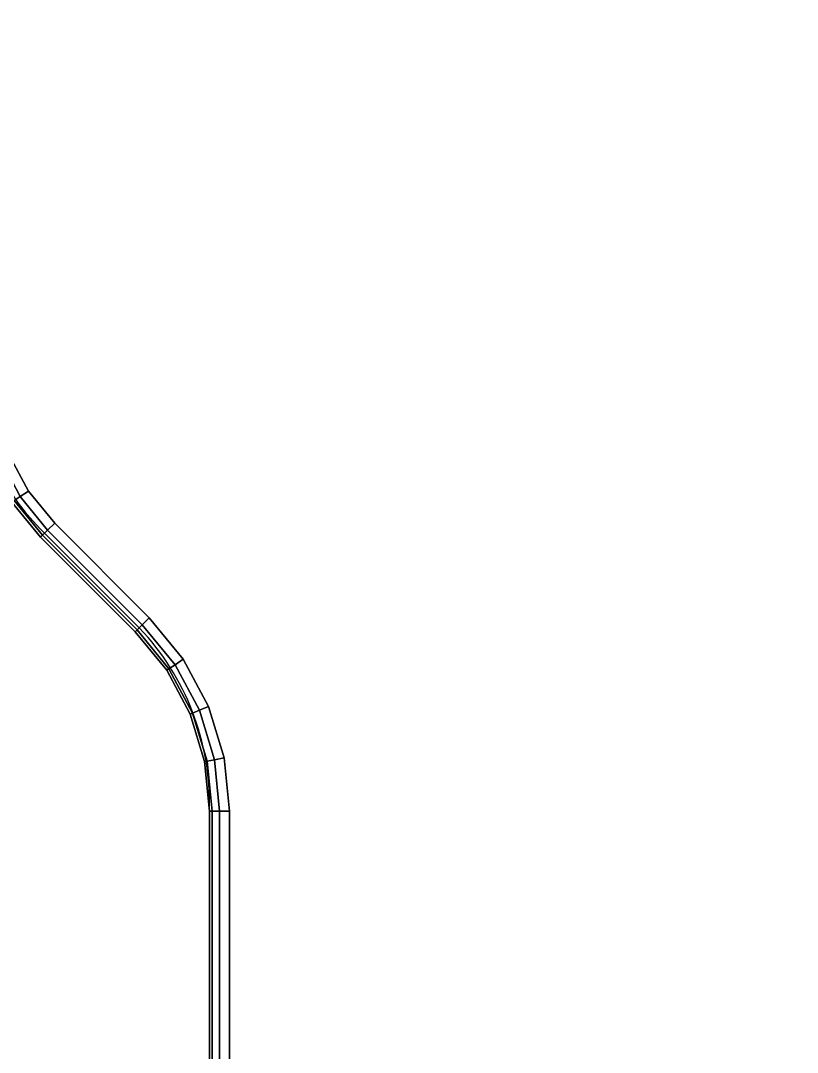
# Model space of a CAD drawing. Extents: x -170 to 1783, y -20 to 1205.
# Drawn here: x 1330.04 to 1334.64, y 257.39 to 263.49 of the extents above; entities that cross this region are included whole.
import ezdxf

# ---------------------------------------------------------------- set-up
doc = ezdxf.new("R2010")
doc.units = 0
doc.header["$LTSCALE"] = 96
doc.header["$MEASUREMENT"] = 0
for name, color, linetype in [('A-FURN-3-WKSF-TOP', 7, 'Continuous'), ('A-FURN-3-WKSF-TRIM', 7, 'Continuous'), ('A-FURN-P-WKSF', 7, 'Continuous'), ('MAIN_WKSURF', 7, 'Continuous')]:
    doc.layers.add(name, color=color, linetype=linetype)

# ---------------------------------------------------------------- blocks, each defined once
blk = doc.blocks.new('EC-WYC-64-2424-T')
at = {"layer": 'A-FURN-3-WKSF-TOP', "color": 60, "linetype": 'Continuous'}
for points, invisible_edges in [([(26.9099, -26.9099, 29), (0.743, -0.2855, 29), (1.0445, -0.1606, 29), (1.368, -0.118, 29)], 9), ([(26.9099, -26.9099, 27.75), (1.368, -0.118, 27.75), (1.0445, -0.1606, 27.75), (0.743, -0.2855, 27.75)], 9), ([(1.368, -0.118, 29), (19.9334, -0.118, 29), (20.1772, -0.142, 29), (34.22, -23.882, 29)], 12), ([(1.368, -0.118, 29), (34.22, -23.882, 29), (32.8706, -23.9704, 29), (31.5443, -24.2343, 29)], 9), ([(29.051, -25.267, 29), (1.368, -0.118, 29), (31.5443, -24.2343, 29), (30.2638, -24.6689, 29)], 3), ([(1.368, -0.118, 29), (29.051, -25.267, 29), (27.9266, -26.0183, 29), (26.9099, -26.9099, 29)], 9), ([(1.368, -0.118, 27.75), (26.9099, -26.9099, 27.75), (27.9266, -26.0183, 27.75), (29.051, -25.267, 27.75)], 9), ([(29.051, -25.267, 27.75), (30.2638, -24.6689, 27.75), (31.5443, -24.2343, 27.75), (1.368, -0.118, 27.75)], 12), ([(1.368, -0.118, 27.75), (31.5443, -24.2343, 27.75), (32.8706, -23.9704, 27.75), (34.22, -23.882, 27.75)], 9), ([(1.368, -0.118, 27.75), (34.22, -23.882, 27.75), (20.1772, -0.142, 27.75), (19.9334, -0.118, 27.75)], 3), ([(0.2855, -0.743, 29), (0.4841, -0.4841, 29), (0.743, -0.2855, 29), (26.9099, -26.9099, 29)], 12), ([(0.2855, -0.743, 27.75), (26.9099, -26.9099, 27.75), (0.743, -0.2855, 27.75), (0.4841, -0.4841, 27.75)], 3), ([(26.9099, -26.9099, 29), (0.118, -1.368, 29), (0.1606, -1.0445, 29), (0.2855, -0.743, 29)], 9), ([(26.9099, -26.9099, 27.75), (0.2855, -0.743, 27.75), (0.1606, -1.0445, 27.75), (0.118, -1.368, 27.75)], 9), ([(0.118, -1.368, 29), (26.9099, -26.9099, 29), (26.0183, -27.9266, 29), (25.267, -29.051, 29)], 9), ([(25.267, -29.051, 29), (24.6689, -30.2638, 29), (24.2343, -31.5443, 29), (0.118, -1.368, 29)], 12), ([(0.118, -1.368, 29), (24.2343, -31.5443, 29), (23.9704, -32.8706, 29), (23.882, -34.22, 29)], 9), ([(0.118, -1.368, 29), (23.882, -34.22, 29), (0.142, -20.2252, 29), (0.118, -19.9814, 29)], 3), ([(0.118, -1.368, 27.75), (0.118, -19.9814, 27.75), (0.142, -20.2252, 27.75), (23.882, -34.22, 27.75)], 12), ([(0.118, -1.368, 27.75), (23.882, -34.22, 27.75), (23.9704, -32.8706, 27.75), (24.2343, -31.5443, 27.75)], 9), ([(25.267, -29.051, 27.75), (0.118, -1.368, 27.75), (24.2343, -31.5443, 27.75), (24.6689, -30.2638, 27.75)], 3), ([(0.118, -1.368, 27.75), (25.267, -29.051, 27.75), (26.0183, -27.9266, 27.75), (26.9099, -26.9099, 27.75)], 9), ([(0.3287, -20.6758, 29), (0.2132, -20.4597, 29), (0.142, -20.2252, 29), (23.882, -34.22, 29)], 12), ([(0.3287, -20.6758, 27.75), (23.882, -34.22, 27.75), (0.142, -20.2252, 27.75), (0.2132, -20.4597, 27.75)], 3), ([(23.882, -34.22, 29), (1.0441, -21.4252, 29), (0.4841, -20.8652, 29), (0.3287, -20.6758, 29)], 9), ([(23.882, -34.22, 27.75), (0.3287, -20.6758, 27.75), (0.4841, -20.8652, 27.75), (1.0441, -21.4252, 27.75)], 9), ([(1.3948, -21.9501, 29), (1.2453, -21.6704, 29), (1.0441, -21.4252, 29), (23.882, -34.22, 29)], 12), ([(1.3948, -21.9501, 27.75), (23.882, -34.22, 27.75), (1.0441, -21.4252, 27.75), (1.2453, -21.6704, 27.75)], 3), ([(23.882, -34.22, 29), (1.518, -22.5693, 29), (1.4869, -22.2537, 29), (1.3948, -21.9501, 29)], 9), ([(23.882, -34.22, 27.75), (1.3948, -21.9501, 27.75), (1.4869, -22.2537, 27.75), (1.518, -22.5693, 27.75)], 9), ([(1.518, -22.5693, 29), (23.882, -34.22, 29), (1.4869, -25.8423, 29), (1.518, -25.5267, 29)], 3), ([(1.518, -22.5693, 27.75), (1.518, -25.5267, 27.75), (1.4869, -25.8423, 27.75), (23.882, -34.22, 27.75)], 12)]:
    blk.add_3dface(points, dxfattribs=dict(at, invisible_edges=invisible_edges))
at = {"layer": 'A-FURN-3-WKSF-TRIM', "color": 40, "linetype": 'Continuous'}
for points in [[(0.2132, -20.4597, 27.75), (0.1586, -20.4823, 27.7658), (0.2796, -20.7086, 27.7658), (0.3287, -20.6758, 27.75)], [(0.1586, -20.4823, 28.9842), (0.2132, -20.4597, 29), (0.3287, -20.6758, 29), (0.2796, -20.7086, 28.9842)], [(0.3287, -20.6758, 27.75), (0.2796, -20.7086, 27.7658), (0.4424, -20.907, 27.7658), (0.4841, -20.8652, 27.75)], [(0.2796, -20.7086, 28.9842), (0.3287, -20.6758, 29), (0.4841, -20.8652, 29), (0.4424, -20.907, 28.9842)], [(0.2437, -20.7326, 27.809), (0.2305, -20.7414, 27.868), (0.4007, -20.9487, 27.868), (0.4119, -20.9375, 27.809)], [(0.2305, -20.7414, 28.882), (0.2437, -20.7326, 28.941), (0.4119, -20.9375, 28.941), (0.4007, -20.9487, 28.882)], [(0.2305, -20.7414, 27.868), (0.2305, -20.7414, 28.882), (0.4007, -20.9487, 28.882), (0.4007, -20.9487, 27.868)], [(0.2796, -20.7086, 27.7658), (0.2437, -20.7326, 27.809), (0.4119, -20.9375, 27.809), (0.4424, -20.907, 27.7658)], [(0.2437, -20.7326, 28.941), (0.2796, -20.7086, 28.9842), (0.4424, -20.907, 28.9842), (0.4119, -20.9375, 28.941)], [(1.0441, -21.4252, 29), (1.0024, -21.4669, 28.9842), (0.4424, -20.907, 28.9842), (0.4841, -20.8652, 29)], [(1.0024, -21.4669, 27.7658), (1.0441, -21.4252, 27.75), (0.4841, -20.8652, 27.75), (0.4424, -20.907, 27.7658)], [(1.0024, -21.4669, 28.9842), (0.9718, -21.4975, 28.941), (0.4119, -20.9375, 28.941), (0.4424, -20.907, 28.9842)], [(0.9718, -21.4975, 27.809), (1.0024, -21.4669, 27.7658), (0.4424, -20.907, 27.7658), (0.4119, -20.9375, 27.809)], [(0.9718, -21.4975, 28.941), (0.9607, -21.5087, 28.882), (0.4007, -20.9487, 28.882), (0.4119, -20.9375, 28.941)], [(0.9607, -21.5087, 27.868), (0.9718, -21.4975, 27.809), (0.4119, -20.9375, 27.809), (0.4007, -20.9487, 27.868)], [(0.9607, -21.5087, 28.882), (0.9607, -21.5087, 27.868), (0.4007, -20.9487, 27.868), (0.4007, -20.9487, 28.882)], [(1.0024, -21.4669, 27.7658), (0.9718, -21.4975, 27.809), (1.1603, -21.7272, 27.809), (1.1963, -21.7032, 27.7658)], [(0.9718, -21.4975, 28.941), (1.0024, -21.4669, 28.9842), (1.1963, -21.7032, 28.9842), (1.1603, -21.7272, 28.941)], [(1.0441, -21.4252, 27.75), (1.0024, -21.4669, 27.7658), (1.1963, -21.7032, 27.7658), (1.2453, -21.6704, 27.75)], [(1.0024, -21.4669, 28.9842), (1.0441, -21.4252, 29), (1.2453, -21.6704, 29), (1.1963, -21.7032, 28.9842)], [(0.9718, -21.4975, 27.809), (0.9607, -21.5087, 27.868), (1.1472, -21.736, 27.868), (1.1603, -21.7272, 27.809)], [(0.9607, -21.5087, 28.882), (0.9718, -21.4975, 28.941), (1.1603, -21.7272, 28.941), (1.1472, -21.736, 28.882)], [(0.9607, -21.5087, 27.868), (0.9607, -21.5087, 28.882), (1.1472, -21.736, 28.882), (1.1472, -21.736, 27.868)], [(1.1603, -21.7272, 27.809), (1.1472, -21.736, 27.868), (1.2858, -21.9953, 27.868), (1.3004, -21.9892, 27.809)], [(1.1472, -21.736, 28.882), (1.1603, -21.7272, 28.941), (1.3004, -21.9892, 28.941), (1.2858, -21.9953, 28.882)], [(1.1963, -21.7032, 27.7658), (1.1603, -21.7272, 27.809), (1.3004, -21.9892, 27.809), (1.3403, -21.9727, 27.7658)], [(1.1603, -21.7272, 28.941), (1.1963, -21.7032, 28.9842), (1.3403, -21.9727, 28.9842), (1.3004, -21.9892, 28.941)], [(1.2453, -21.6704, 27.75), (1.1963, -21.7032, 27.7658), (1.3403, -21.9727, 27.7658), (1.3948, -21.9501, 27.75)], [(1.1963, -21.7032, 28.9842), (1.2453, -21.6704, 29), (1.3948, -21.9501, 29), (1.3403, -21.9727, 28.9842)], [(1.1472, -21.736, 27.868), (1.1472, -21.736, 28.882), (1.2858, -21.9953, 28.882), (1.2858, -21.9953, 27.868)], [(1.3403, -21.9727, 27.7658), (1.3004, -21.9892, 27.809), (1.3867, -22.2736, 27.809), (1.429, -22.2652, 27.7658)], [(1.3004, -21.9892, 28.941), (1.3403, -21.9727, 28.9842), (1.429, -22.2652, 28.9842), (1.3867, -22.2736, 28.941)], [(1.3948, -21.9501, 27.75), (1.3403, -21.9727, 27.7658), (1.429, -22.2652, 27.7658), (1.4869, -22.2537, 27.75)], [(1.3403, -21.9727, 28.9842), (1.3948, -21.9501, 29), (1.4869, -22.2537, 29), (1.429, -22.2652, 28.9842)], [(1.3004, -21.9892, 27.809), (1.2858, -21.9953, 27.868), (1.3712, -22.2767, 27.868), (1.3867, -22.2736, 27.809)], [(1.2858, -21.9953, 28.882), (1.3004, -21.9892, 28.941), (1.3867, -22.2736, 28.941), (1.3712, -22.2767, 28.882)], [(1.2858, -21.9953, 27.868), (1.2858, -21.9953, 28.882), (1.3712, -22.2767, 28.882), (1.3712, -22.2767, 27.868)], [(1.3867, -22.2736, 27.809), (1.3712, -22.2767, 27.868), (1.4, -22.5693, 27.868), (1.4158, -22.5693, 27.809)], [(1.3712, -22.2767, 28.882), (1.3867, -22.2736, 28.941), (1.4158, -22.5693, 28.941), (1.4, -22.5693, 28.882)], [(1.3712, -22.2767, 27.868), (1.3712, -22.2767, 28.882), (1.4, -22.5693, 28.882), (1.4, -22.5693, 27.868)], [(1.429, -22.2652, 27.7658), (1.3867, -22.2736, 27.809), (1.4158, -22.5693, 27.809), (1.459, -22.5693, 27.7658)], [(1.3867, -22.2736, 28.941), (1.429, -22.2652, 28.9842), (1.459, -22.5693, 28.9842), (1.4158, -22.5693, 28.941)], [(1.4869, -22.2537, 27.75), (1.429, -22.2652, 27.7658), (1.459, -22.5693, 27.7658), (1.518, -22.5693, 27.75)], [(1.429, -22.2652, 28.9842), (1.4869, -22.2537, 29), (1.518, -22.5693, 29), (1.459, -22.5693, 28.9842)], [(1.4, -25.5267, 28.882), (1.4, -25.5267, 27.868), (1.4, -22.5693, 27.868), (1.4, -22.5693, 28.882)], [(1.4158, -25.5267, 28.941), (1.4, -25.5267, 28.882), (1.4, -22.5693, 28.882), (1.4158, -22.5693, 28.941)], [(1.4, -25.5267, 27.868), (1.4158, -25.5267, 27.809), (1.4158, -22.5693, 27.809), (1.4, -22.5693, 27.868)], [(1.459, -25.5267, 28.9842), (1.4158, -25.5267, 28.941), (1.4158, -22.5693, 28.941), (1.459, -22.5693, 28.9842)], [(1.4158, -25.5267, 27.809), (1.459, -25.5267, 27.7658), (1.459, -22.5693, 27.7658), (1.4158, -22.5693, 27.809)], [(1.518, -25.5267, 29), (1.459, -25.5267, 28.9842), (1.459, -22.5693, 28.9842), (1.518, -22.5693, 29)], [(1.459, -25.5267, 27.7658), (1.518, -25.5267, 27.75), (1.518, -22.5693, 27.75), (1.459, -22.5693, 27.7658)]]:
    blk.add_3dface(points, dxfattribs=at)
at = {"layer": 'A-FURN-P-WKSF', "color": 7, "linetype": 'Continuous'}
for p, q in [((0.9607, -21.4607), (0.4007, -20.9007)), ((1.4, -25.4787), (1.4, -22.5213))]:
    blk.add_line(p, q, dxfattribs=at)
for centre, radius, start, end in [((1.368, -19.9334), 1.368, 180, 225), ((-0.1, -22.5213), 1.5, 0, 45)]:
    blk.add_arc(centre, radius, start, end, dxfattribs=at)

msp = doc.modelspace()

# ---------------------------------------------------------------- block references
at = {"layer": 'MAIN_WKSURF', "color": 47, "linetype": 'Continuous'}
msp.add_blockref('EC-WYC-64-2424-T', (1329.75988, 281.38505), dxfattribs=at)

doc.saveas('drawing.dxf')
